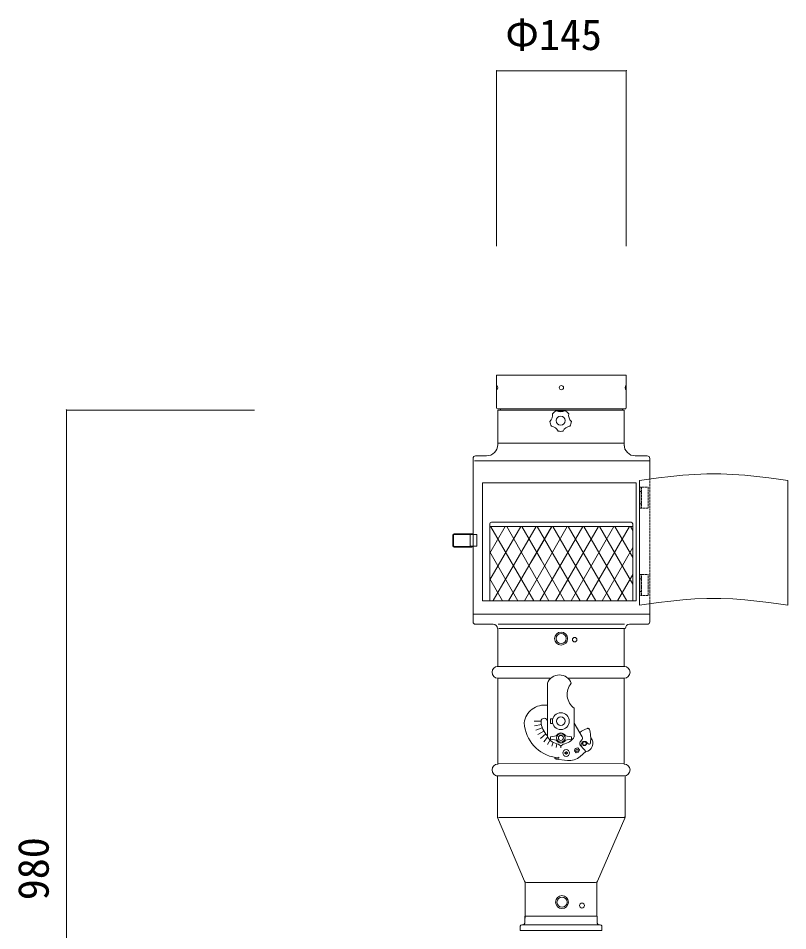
# Model space of a CAD drawing. Units: millimetres, scale not verified. Extents: x -4251 to 3993, y -2971 to 3545.
# Drawn here: x 806 to 3549, y 294 to 3545 of the extents above; entities that cross this region are included whole.
import ezdxf
from ezdxf.enums import TextEntityAlignment as Align

# ---------------------------------------------------------------- set-up
doc = ezdxf.new("R2010")
doc.units = ezdxf.units.MM
doc.header["$LTSCALE"] = 3
doc.header["$PDMODE"] = 32
doc.header["$PDSIZE"] = 1.5
doc.linetypes.add('DASHED1', pattern=[1.8, 1.2, -0.6])
doc.linetypes.add('LONG_DASHED1', pattern=[7, 6, -1])
doc.layers.add('1-1_NOTE', color=7, linetype='Continuous', lineweight=9)
doc.styles.add('ＭＳ ゴシック', font='')
doc.styles.get('ＭＳ ゴシック').set_extended_font_data('MS Gothic')

msp = doc.modelspace()

# ---------------------------------------------------------------- linework, layer by layer
at = {"layer": '1-1_NOTE'}
for p, q in [((2511.307, 3358.266), (2973.307, 3358.266)), ((2511.307, 2273.844), (2973.307, 2273.844)), ((2511.307, 2156.844), (2511.307, 2273.844)), ((2511.307, 2248.546), (2511.307, 2214.382)), ((2973.307, 2273.844), (2973.307, 2156.844)), ((977.833, 2149.064), (977.833, -831.156)), ((2520.307, 2153.844), (2514.307, 2153.844)), ((2515.201, 2025.844), (2515.201, 2149.064)), ((2515.201, 2149.064), (2965.807, 2149.064)), ((2517.307, 2153.844), (2967.307, 2153.844)), ((2964.307, 2153.844), (2970.307, 2153.844)), ((2965.807, 2025.844), (2965.807, 2149.064)), ((2729.117, 2144.844), (2749.912, 2144.844)), ((2965.807, 2120.844), (2965.807, 2021.849)), ((2965.807, 2030.844), (2515.807, 2030.844)), ((2475.201, 1985.844), (2436.307, 1985.844)), ((3005.807, 1985.844), (3048.307, 1985.844)), ((2427.307, 1394.844), (2427.307, 1976.844)), ((2432.221, 1968.416), (3055.199, 1968.416)), ((3057.307, 1906.996), (3057.307, 1976.844)), ((3009.152, 1889.307), (2461.439, 1889.307)), ((2461.439, 1889.307), (2461.439, 1469.307)), ((3009.152, 1889.307), (3009.152, 1469.307)), ((3021.263, 1898.185), (3021.263, 1454.185)), ((3549.263, 1898.185), (3549.263, 1454.185)), ((3021.902, 1799.504), (3021.902, 1874.504)), ((3021.902, 1859.504), (3027.902, 1859.504)), ((3027.902, 1814.504), (3021.902, 1814.504)), ((2486.868, 1743.442), (2486.868, 1469.307)), ((2486.868, 1734.442), (2996.868, 1734.442)), ((2597.062, 1734.442), (2486.868, 1543.582)), ((2541.636, 1734.442), (2486.868, 1639.582)), ((2491, 1733.119), (2644, 1469.119)), ((2492.868, 1749.442), (2990.868, 1749.442)), ((2652.224, 1734.494), (2499.224, 1470.494)), ((2547.185, 1733.635), (2697.185, 1469.635)), ((2706.978, 1733.119), (2553.978, 1469.119)), ((2669.679, 1614.886), (2600.653, 1734.442)), ((2707.913, 1734.442), (2646.067, 1627.322)), ((2809.155, 1469.307), (2656.079, 1734.442)), ((2818.764, 1734.442), (2665.688, 1469.307)), ((2763.339, 1734.442), (2686.409, 1601.196)), ((2864.58, 1469.307), (2711.504, 1734.442)), ((2874.19, 1734.442), (2721.114, 1469.307)), ((2920.006, 1469.307), (2766.93, 1734.442)), ((2929.615, 1734.442), (2776.539, 1469.307)), ((2975.432, 1469.307), (2822.356, 1734.442)), ((2985.041, 1734.442), (2831.965, 1469.307)), ((2996.868, 1528.178), (2877.781, 1734.442)), ((2996.868, 1624.178), (2933.207, 1734.442)), ((2996.868, 1720.178), (2988.632, 1734.442)), ((2996.868, 1743.442), (2996.868, 1469.307)), ((2355.403, 1665.438), (2355.403, 1703.838)), ((2357.803, 1665.438), (2357.803, 1703.838)), ((2360.203, 1708.638), (2422.603, 1708.638)), ((2360.203, 1706.238), (2422.603, 1706.238)), ((2416.707, 1705.156), (2416.707, 1664.356)), ((2440.707, 1705.156), (2416.707, 1705.156)), ((2440.707, 1705.156), (2440.707, 1664.356)), ((2360.203, 1663.038), (2422.603, 1663.038)), ((2360.203, 1660.638), (2422.603, 1660.638)), ((2416.707, 1664.356), (2440.707, 1664.356)), ((2996.868, 1658.928), (2887.391, 1469.307)), ((2587.452, 1469.307), (2486.868, 1643.524)), ((2646.067, 1627.322), (2633.484, 1605.528)), ((2686.409, 1601.196), (2610.262, 1469.307)), ((2753.729, 1469.307), (2669.679, 1614.886)), ((2996.868, 1562.928), (2942.816, 1469.307)), ((3021.797, 1488.041), (3021.797, 1563.041)), ((2532.027, 1469.307), (2486.868, 1547.524)), ((3021.797, 1548.041), (3027.797, 1548.041)), ((3027.797, 1503.041), (3021.797, 1503.041)), ((2461.439, 1469.307), (3009.152, 1469.307)), ((3057.307, 1394.844), (3057.307, 1462.996)), ((3057.307, 1421.844), (2427.307, 1421.844)), ((2499.307, 1385.844), (2436.307, 1385.844)), ((2515.807, 1235.844), (2515.807, 1370.844)), ((2967.307, 1385.844), (2517.307, 1385.844)), ((2968.807, 1370.844), (2518.807, 1370.844)), ((2965.807, 1235.844), (2965.807, 1370.844)), ((2985.307, 1385.844), (3048.307, 1385.844)), ((2968.807, 1235.844), (2512.807, 1235.844)), ((2515.807, 887.844), (2515.807, 1193.844)), ((2703.743, 1193.844), (2515.807, 1193.844)), ((2692.313, 984.989), (2692.313, 1175.489)), ((2965.807, 1193.844), (2767.485, 1193.844)), ((2965.807, 887.844), (2965.807, 1193.844)), ((2788.313, 984.989), (2788.313, 1086.989)), ((2702.813, 1032.239), (2702.813, 1048.739)), ((2711.47, 1048.739), (2702.813, 1048.739)), ((2669.834, 1040.489), (2644.992, 1040.489)), ((2670.904, 1028.25), (2646.44, 1023.936)), ((2674.084, 1016.383), (2650.741, 1007.887)), ((2711.47, 1032.239), (2702.813, 1032.239)), ((2816.42, 984.93), (2787.875, 1033.85)), ((2679.276, 1005.249), (2657.763, 992.828)), ((2686.323, 995.186), (2667.293, 979.218)), ((2692.922, 984.01), (2679.042, 967.469)), ((2702.831, 976.151), (2725.313, 973.151)), ((2777.795, 976.151), (2755.313, 973.151)), ((2701.609, 973.452), (2692.652, 957.938)), ((2712.888, 965.139), (2707.711, 950.916)), ((2726.089, 959.82), (2723.761, 946.616)), ((2740.313, 951.989), (2740.313, 945.168)), ((2809.303, 966.524), (2815.768, 974.892)), ((2823.068, 939.583), (2809.618, 955.133)), ((2837.582, 959.489), (2833.379, 964.348)), ((2719.192, 911.025), (2733.313, 911.667)), ((2719.328, 908.028), (2719.192, 911.025)), ((2754.793, 925.847), (2754.913, 928.845)), ((2757.79, 925.727), (2754.793, 925.847)), ((2757.911, 928.724), (2754.913, 928.845)), ((2757.67, 922.729), (2757.79, 925.727)), ((2760.667, 922.608), (2757.67, 922.729)), ((2757.911, 928.724), (2758.032, 931.722)), ((2761.029, 931.601), (2758.032, 931.722)), ((2760.667, 922.608), (2760.788, 925.606)), ((2763.785, 925.485), (2760.788, 925.606)), ((2760.908, 928.604), (2761.029, 931.601)), ((2763.906, 928.483), (2760.908, 928.604)), ((2763.785, 925.485), (2763.906, 928.483)), ((2809.213, 914.933), (2829.335, 932.337)), ((2829.335, 932.337), (2823.068, 939.583)), ((2517.576, 888.53), (2964.782, 889.542)), ((2722.037, 905.209), (2722.361, 908.166)), ((2763.422, 900.67), (2722.037, 905.209)), ((2703.307, 845.844), (2509.807, 845.844)), ((2514.307, 845.844), (2514.307, 725.844)), ((2965.807, 845.844), (2703.307, 845.844)), ((2969.114, 698.22), (2969.114, 846.558)), ((2514.337, 700.079), (2514.337, 844.774)), ((2611.041, 469.95), (2514.889, 697.353)), ((2518.4, 696.897), (2969.833, 696.897)), ((2870.601, 469.889), (2968.535, 695.432)), ((2613.357, 465.326), (2613.357, 338.717)), ((2864.18, 465.677), (2617.489, 465.677)), ((2868.528, 464.949), (2868.528, 346.546)), ((2611.807, 345.411), (2869.807, 345.411)), ((2611.807, 345.411), (2611.807, 321.317)), ((2869.807, 321.317), (2869.807, 345.411)), ((2595.428, 310.513), (2595.428, 294.22)), ((2601.307, 315.317), (2880.307, 315.317))]:
    msp.add_line(p, q, dxfattribs=at)
at = {"layer": '1-1_NOTE', "color": 4}
for p, q in [((2511.307, 3358.266), (2511.307, 2733.595)), ((2973.307, 3358.266), (2973.307, 2733.595)), ((977.833, 2149.064), (1648.211, 2149.064))]:
    msp.add_line(p, q, dxfattribs=at)
at = {"layer": '1-1_NOTE', "linetype": 'DASHED1'}
for p, q in [((3057.307, 1462.996), (3057.307, 1906.996)), ((3027.902, 1874.504), (3027.902, 1799.504)), ((3051.902, 1799.504), (3021.902, 1799.504)), ((3021.797, 1563.041), (3051.797, 1563.041)), ((3027.797, 1563.041), (3027.797, 1488.041)), ((3051.797, 1563.041), (3051.797, 1488.041)), ((3051.797, 1488.041), (3021.797, 1488.041))]:
    msp.add_line(p, q, dxfattribs=at)
at = {"layer": '1-1_NOTE'}
for points in [[(3021.263, 1898.185), (3046.12, 1901.564), (3088.977, 1907.216), (3131.834, 1912.381), (3174.691, 1916.751), (3217.548, 1920.019), (3260.405, 1921.876), (3285.263, 1922.185), (3310.12, 1921.876), (3352.977, 1920.019), (3395.834, 1916.751), (3438.691, 1912.381), (3481.548, 1907.216), (3524.405, 1901.564), (3549.263, 1898.185)], [(3021.263, 1454.185), (3046.12, 1457.564), (3088.977, 1463.216), (3131.834, 1468.381), (3174.691, 1472.751), (3217.548, 1476.019), (3260.405, 1477.876), (3285.263, 1478.185), (3310.12, 1477.876), (3352.977, 1476.019), (3395.834, 1472.751), (3438.691, 1468.381), (3481.548, 1463.216), (3524.405, 1457.564), (3549.263, 1454.185)], [(2702.831, 976.151), (2702.831, 985.151), (2725.313, 988.151)], [(2777.795, 976.151), (2777.795, 985.151), (2755.313, 988.151)], [(2732.063, 958.598), (2740.313, 951.989), (2748.563, 958.598)], [(2719.328, 908.028), (2733.449, 908.67), (2733.313, 911.667)], [(2886.107, 310.856), (2886.107, 294.22), (2595.428, 294.22)]]:
    msp.add_lwpolyline(points, dxfattribs=at)
at = {"layer": '1-1_NOTE', "linetype": 'DASHED1'}
msp.add_lwpolyline([(3021.902, 1874.504), (3051.902, 1874.504), (3051.902, 1799.504)], dxfattribs=at)
at = {"layer": '1-1_NOTE'}
msp.add_lwpolyline([(2791.864, 943.558), (2788.913, 935.056), (2794.801, 928.249), (2803.639, 929.944), (2806.591, 938.447), (2800.703, 945.254)], close=True, dxfattribs=at)
for centre, radius in [((2742.307, 2228.844), 7.5), ((2739.515, 2111.434), 15.75), ((2741.209, 1334.773), 23), ((2741.419, 1334.735), 18), ((2789.299, 1330.83), 8), ((2740.313, 1040.489), 30), ((2740.313, 1040.489), 15), ((2740.313, 980.651), 15), ((2740.313, 980.651), 9), ((2824.304, 960.998), 7.5), ((2824.304, 960.998), 6), ((2759.349, 927.165), 12), ((2797.752, 936.751), 4.5), ((2744.209, 395.773), 23), ((2744.419, 395.735), 18), ((2815.663, 383.546), 9)]:
    msp.add_circle(centre, radius, dxfattribs=at)
for centre, radius, start, end in [((2514.307, 2156.844), 3, 180, 270), ((2520.307, 2147.844), 6, 0, 90), ((2739.515, 2111.434), 38.25, 112.35627, 139.64373), ((2739.515, 2172.184), 29.25, 240.17187, 299.82813), ((2739.515, 2111.434), 38.25, 40.35627, 67.64373), ((2964.307, 2147.844), 6, 90, 180), ((2970.307, 2156.844), 3, 270, 0), ((2681.738, 2130.206), 29.25, 312.17187, 11.82813), ((2797.291, 2130.206), 29.25, 168.17187, 227.82813), ((2739.515, 2111.434), 38.25, 184.35627, 211.64373), ((2703.807, 2062.286), 29.25, 24.17187, 83.82813), ((2775.222, 2062.286), 29.25, 96.17187, 155.82813), ((2739.402, 2111.434), 38.25, 328.35627, 355.64373), ((2739.515, 2111.434), 38.25, 328.35627, 355.64373), ((2739.515, 2111.434), 38.25, 256.35627, 283.64373), ((2475.201, 2025.844), 40, 270, 0), ((3005.807, 2025.844), 40, 180, 270), ((2436.307, 1976.844), 9, 90, 180), ((3048.307, 1976.844), 9, 0, 90), ((2492.868, 1743.442), 6, 90, 180), ((2990.868, 1743.442), 6, 0, 90), ((2360.203, 1703.838), 4.8, 90, 180), ((2360.203, 1703.838), 2.4, 90, 180), ((2422.603, 1703.838), 4.8, 15.93796, 90), ((2422.603, 1703.838), 2.4, 33.31165, 90), ((2360.203, 1665.438), 4.8, 180, 270), ((2360.203, 1665.438), 2.4, 180, 270), ((2422.603, 1665.438), 2.4, 270, 333.20451), ((2422.603, 1665.438), 4.8, 270, 346.97339), ((2436.307, 1394.844), 9, 180, 270), ((2499.307, 1370.844), 15, 0, 90), ((2985.307, 1370.844), 15, 90, 180), ((3048.307, 1394.844), 9, 270, 0), ((2515.807, 1214.844), 21, 90, 270), ((2965.807, 1214.844), 21, 270, 90), ((2734.902, 1160.259), 45.23, 19.67743, 160.32256), ((2822.875, 1136.127), 60.076, 139.06517, 234.87869), ((2681.535, 1025.84), 72.129, 81.40654, 172.99953), ((2681.064, 1039.853), 11.249, 90, 181.22952), ((2681.064, 1039.853), 11.249, 3.23477, 90), ((2740.313, 1040.489), 130.5, 182.57289, 262.23984), ((2740.313, 1040.489), 70.5, 180.51668, 227.08981), ((2870.999, 911.64), 109.221, 109.2178, 125.62424), ((2837.302, 1010.969), 4.5, 80.26373, 119.82397), ((2837.302, 1010.969), 4.5, 358.37778, 80.26373), ((2745.135, 979.659), 101.748, 350.44992, 19.28555), ((2740.313, 1014.155), 56.167, 211.28448, 261.55359), ((2740.313, 980.651), 18, 90, 156.05156), ((2740.313, 980.651), 18, 23.94843, 90), ((2740.313, 1014.155), 56.167, 278.4464, 328.7155), ((2808.646, 980.395), 9, 322.30957, 30.26373), ((2824.304, 960.998), 30, 277.19296, 41.19754), ((2740.313, 980.651), 18, 203.94843, 336.05156), ((2816.425, 961.021), 9, 142.30957, 220.8582), ((2824.304, 956.498), 12, 45, 220.8582), ((2840.986, 962.433), 4.5, 220.8582, 4.3978), ((2769.962, 960.313), 60, 263.74202, 310.8582), ((2515.807, 866.844), 21, 90, 270), ((2965.807, 866.844), 21, 270, 90), ((2521.337, 701.137), 7, 180, 203.82426), ((2521.337, 700.079), 7, 180, 202.91998), ((2962.114, 701.126), 7, 335.83337, 0), ((2962.114, 698.22), 7, 336.52901, 0), ((2617.489, 472.677), 7, 202.91998, 270), ((2864.18, 472.677), 7, 270, 336.52901), ((2601.307, 309.317), 6, 90, 168.5044), ((2605.807, 321.317), 6, 270, 0), ((2875.807, 321.317), 6, 180, 270), ((2880.307, 309.317), 6, 14.86326, 90)]:
    msp.add_arc(centre, radius, start, end, dxfattribs=at)
at = {"layer": '1-1_NOTE', "linetype": 'LONG_DASHED1'}
msp.add_arc((2824.304, 956.498), 59.25, 73.48132, 80.26373, dxfattribs=at)
at = {"layer": '1-1_NOTE'}
for centre, start_param, end_param in [((2511.307, 2228.844), 3.14159265, 6.28318531), ((2973.307, 2228.844), 0, 3.14159265)]:
    msp.add_ellipse(centre, major_axis=(0, 7.8), ratio=0.5, start_param=start_param, end_param=end_param, dxfattribs=at)
at = {"layer": '1-1_NOTE', "color": 1}
for p in [(2511.307, 3358.266), (2973.307, 3358.266), (977.833, 2149.064)]:
    msp.add_point(p, dxfattribs=at)

# ---------------------------------------------------------------- texts
at = {"layer": '1-1_NOTE', "color": 3, "style": 'ＭＳ ゴシック'}
msp.add_text('Φ145', height=110, dxfattribs=at).set_placement((2542.049, 3398.895), align=Align.BOTTOM_LEFT)
msp.add_text('980', height=110, rotation=90, dxfattribs=at).set_placement((947.361, 402.508), align=Align.BOTTOM_LEFT)

doc.saveas('drawing.dxf')
